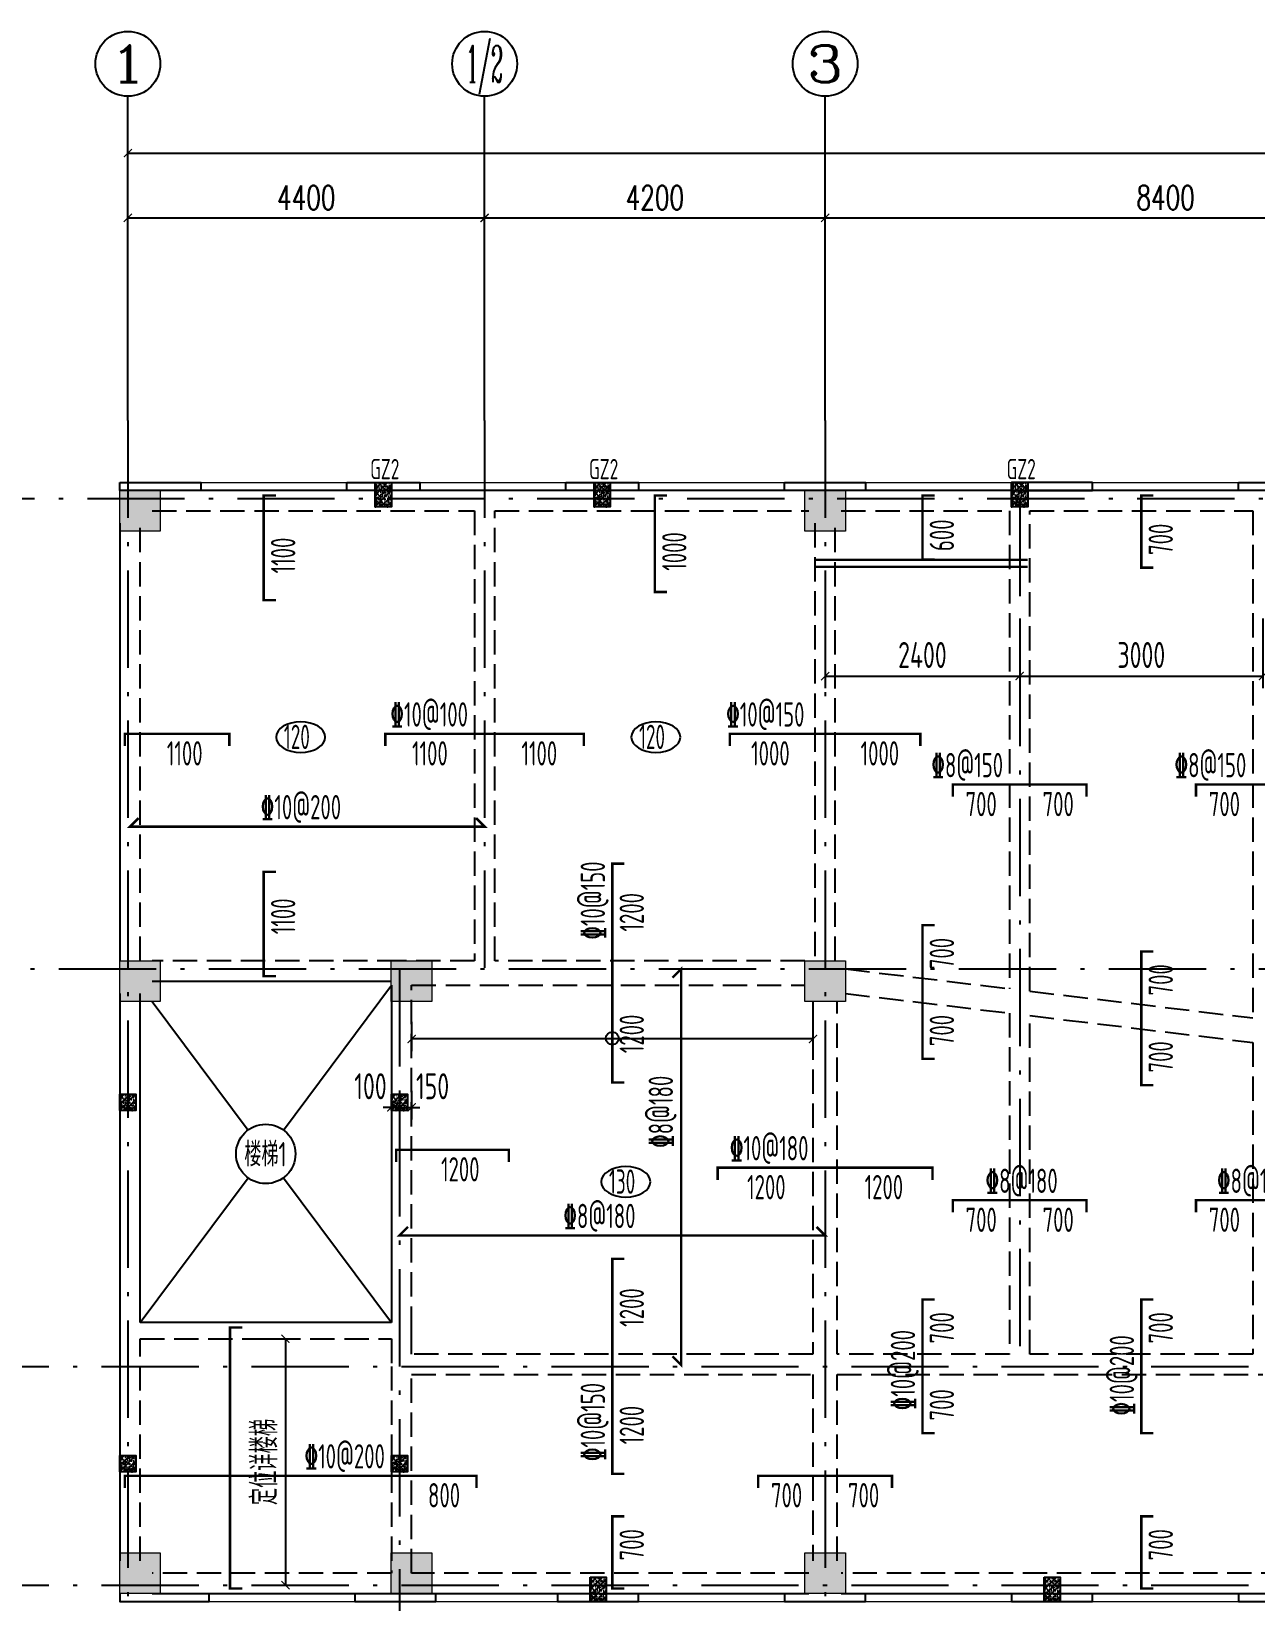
# Model space of a CAD drawing. Extents: x 169490 to 7584583, y -2399407 to 1374371.
# Drawn here: x 606806 to 621906, y 660840 to 680206 of the extents above; entities that cross this region are included whole.
import ezdxf
from ezdxf.enums import TextEntityAlignment as Align

# ---------------------------------------------------------------- set-up
doc = ezdxf.new("R2010")
doc.units = 0
doc.header["$LTSCALE"] = 100
for name, pattern in [('CENTER', [8, 5, -1, 1, -1]), ('D3轴线点划线', [18.5, 12, -3, 0.5, -3]), ('H3普通虚线', [4.2, 3, -1.2])]:
    doc.linetypes.add(name, pattern=pattern)
doc.layers.get('0').update_dxf_attribs({"linetype": 'CONTINUOUS'})
doc.layers.get('DEFPOINTS').update_dxf_attribs({"linetype": 'CONTINUOUS'})
for name, color, linetype in [('AXIS', 3, 'CONTINUOUS'), ('AXIS_TEXT', 4, 'CONTINUOUS'), ('C-AXIS(轴号)', 3, 'CONTINUOUS'), ('C-AXIS-T(字)', 7, 'CONTINUOUS'), ('C-DOTE', 8, 'D3轴线点划线'), ('FSK_FREIN', 2, 'CONTINUOUS'), ('FSK_FTEXT', 4, 'CONTINUOUS'), ('FSK_ZREIN', 1, 'CONTINUOUS'), ('FSK_ZTEXT', 3, 'CONTINUOUS'), ('GJ', 6, 'CONTINUOUS'), ('GZ', 220, 'CENTER'), ('S-BEAM-LINE1', 4, 'CONTINUOUS'), ('S-BEAM-LINE2', 4, 'H3普通虚线'), ('S-COLU-HATCH', 251, 'CONTINUOUS'), ('S-SLAB-DIM', 92, 'CONTINUOUS'), ('S-SLAB-HOLE', 155, 'CONTINUOUS'), ('S-SLAB-RBAR', 1, 'CONTINUOUS'), ('板厚度', 2, 'CONTINUOUS'), ('线脚', 30, 'CONTINUOUS')]:
    doc.layers.add(name, color=color, linetype=linetype)
doc.layers.add('S-COLU-LINE1', color=6, linetype='CONTINUOUS', lineweight=18)
doc.layers.add('平面-看线', color=45, linetype='CONTINUOUS', lineweight=15)
doc.styles.add('_TCH_AXIS', font='COMPLEX', dxfattribs={"bigfont": 'GBCBIG'})
doc.styles.add('_TCH_DIM_T3', font='SIMPLEX.shx', dxfattribs={"width": 0.705882, "bigfont": 'GBCBIG.shx'})
doc.styles.add('BW_Rein', font='Tssdeng.shx', dxfattribs={"width": 0.7, "bigfont": 'hztxt.shx'})
doc.styles.add('COMPLEX', font='COMPLEX')
doc.styles.add('TSSD_Bold', font='tssdeng2.shx', dxfattribs={"width": 0.7, "bigfont": 'china.shx'})
doc.styles.add('TSSD_Dimension', font='Tssdeng.shx', dxfattribs={"width": 0.7, "bigfont": 'tssdchn.shx'})
doc.styles.add('TSSD_REIN', font='tssdeng.shx', dxfattribs={"width": 0.7, "bigfont": 'hztxt.shx'})
doc.dimstyles.new('_TCH_ARCH&&100', dxfattribs={"dimtxt": 297.5, "dimasz": 100, "dimexe": 250, "dimexo": 300, "dimgap": 100, "dimtad": 1, "dimdec": 0, "dimzin": 0, "dimdsep": 46, "dimtxsty": '_TCH_DIM_T3', "dimblk": 'ARCHTICK', "dimcen": 0.09, "dimclrt": 7, "dimazin": 2, "dimtfac": 1, "dimtdec": 0, "dimtix": 1, "dimtmove": 2, "dimatfit": 3, "dimfxl": 1, "dimtolj": 1, "dimtzin": 0, "dimarcsym": 0})
doc.dimstyles.new('TSSD_100_100$0', dxfattribs={"dimtxt": 320, "dimasz": 100, "dimexe": 150, "dimexo": 150, "dimgap": 100, "dimtad": 1, "dimdec": 0, "dimzin": 0, "dimdsep": 46, "dimtxsty": 'TSSD_Dimension', "dimblk": 'ARCHTICK', "dimcen": 0, "dimclrt": 7, "dimadec": 1, "dimazin": 0, "dimtfac": 1, "dimtdec": 0, "dimtix": 1, "dimtmove": 2, "dimatfit": 3, "dimldrblk": '_TSDBK', "dimfxl": 1, "dimtolj": 1, "dimtzin": 0, "dimarcsym": 0})

# ---------------------------------------------------------------- blocks, each defined once
blk = doc.blocks.new('_ARCHTICK')
at = {"const_width": 0.15}
blk.add_lwpolyline([(-0.5, -0.5), (0.5, 0.5)], dxfattribs=at)
blk = doc.blocks.new('*D1370')
at = {"layer": 'AXIS', "color": 0, "lineweight": -2, "transparency": 16777216}
for p, q in [((607996, 675706), (607996, 678956)), ((679896, 675706), (679896, 678956)), ((607996, 678706), (679896, 678706))]:
    blk.add_line(p, q, dxfattribs=at)
at = {"layer": 'DEFPOINTS', "color": 0, "transparency": 16777216}
for p in [(679896, 678706), (607996, 675406), (679896, 675406)]:
    blk.add_point(p, dxfattribs=at)
at = {"layer": 'AXIS', "color": 0, "lineweight": -2, "transparency": 16777216, "xscale": 100, "yscale": 100, "zscale": 100, "rotation": 180}
blk.add_blockref('_ARCHTICK', (607996, 678706), dxfattribs=at)
at = {"layer": 'AXIS', "color": 0, "lineweight": -2, "transparency": 16777216, "xscale": 100, "yscale": 100, "zscale": 100}
blk.add_blockref('_ARCHTICK', (679896, 678706), dxfattribs=at)
at = {"layer": 'AXIS', "color": 7, "transparency": 16777216, "insert": (643946, 678955), "char_height": 297.5, "attachment_point": 5, "style": '_TCH_DIM_T3'}
blk.add_mtext('\\A1;71900', dxfattribs=at)
blk = doc.blocks.new('*D1371')
at = {"layer": 'AXIS', "color": 0, "lineweight": -2, "transparency": 16777216}
for p, q in [((607996, 675706), (607996, 678156)), ((612396, 675706), (612396, 678156)), ((607996, 677906), (612396, 677906))]:
    blk.add_line(p, q, dxfattribs=at)
at = {"layer": 'DEFPOINTS', "color": 0, "transparency": 16777216}
for p in [(612396, 677906), (607996, 675406), (612396, 675406)]:
    blk.add_point(p, dxfattribs=at)
at = {"layer": 'AXIS', "color": 0, "lineweight": -2, "transparency": 16777216, "xscale": 100, "yscale": 100, "zscale": 100, "rotation": 180}
blk.add_blockref('_ARCHTICK', (607996, 677906), dxfattribs=at)
at = {"layer": 'AXIS', "color": 0, "lineweight": -2, "transparency": 16777216, "xscale": 100, "yscale": 100, "zscale": 100}
blk.add_blockref('_ARCHTICK', (612396, 677906), dxfattribs=at)
at = {"layer": 'AXIS', "color": 7, "transparency": 16777216, "insert": (610196, 678155), "char_height": 297.5, "attachment_point": 5, "style": '_TCH_DIM_T3'}
blk.add_mtext('\\A1;4400', dxfattribs=at)
blk = doc.blocks.new('*D1372')
at = {"layer": 'AXIS', "color": 0, "lineweight": -2, "transparency": 16777216}
for p, q in [((612396, 675706), (612396, 678156)), ((616596, 675706), (616596, 678156)), ((612396, 677906), (616596, 677906))]:
    blk.add_line(p, q, dxfattribs=at)
at = {"layer": 'DEFPOINTS', "color": 0, "transparency": 16777216}
for p in [(616596, 677906), (612396, 675406), (616596, 675406)]:
    blk.add_point(p, dxfattribs=at)
at = {"layer": 'AXIS', "color": 0, "lineweight": -2, "transparency": 16777216, "xscale": 100, "yscale": 100, "zscale": 100, "rotation": 180}
blk.add_blockref('_ARCHTICK', (612396, 677906), dxfattribs=at)
at = {"layer": 'AXIS', "color": 0, "lineweight": -2, "transparency": 16777216, "xscale": 100, "yscale": 100, "zscale": 100}
blk.add_blockref('_ARCHTICK', (616596, 677906), dxfattribs=at)
at = {"layer": 'AXIS', "color": 7, "transparency": 16777216, "insert": (614496, 678155), "char_height": 297.5, "attachment_point": 5, "style": '_TCH_DIM_T3'}
blk.add_mtext('\\A1;4200', dxfattribs=at)
blk = doc.blocks.new('*D1373')
at = {"layer": 'AXIS', "color": 0, "lineweight": -2, "transparency": 16777216}
for p, q in [((616596, 675706), (616596, 678156)), ((624996, 675706), (624996, 678156)), ((616596, 677906), (624996, 677906))]:
    blk.add_line(p, q, dxfattribs=at)
at = {"layer": 'DEFPOINTS', "color": 0, "transparency": 16777216}
for p in [(624996, 677906), (616596, 675406), (624996, 675406)]:
    blk.add_point(p, dxfattribs=at)
at = {"layer": 'AXIS', "color": 0, "lineweight": -2, "transparency": 16777216, "xscale": 100, "yscale": 100, "zscale": 100, "rotation": 180}
blk.add_blockref('_ARCHTICK', (616596, 677906), dxfattribs=at)
at = {"layer": 'AXIS', "color": 0, "lineweight": -2, "transparency": 16777216, "xscale": 100, "yscale": 100, "zscale": 100}
blk.add_blockref('_ARCHTICK', (624996, 677906), dxfattribs=at)
at = {"layer": 'AXIS', "color": 7, "transparency": 16777216, "insert": (620796, 678155), "char_height": 297.5, "attachment_point": 5, "style": '_TCH_DIM_T3'}
blk.add_mtext('\\A1;8400', dxfattribs=at)
blk = doc.blocks.new('_AXISO')
blk.add_circle((0, 0), 0.5)
at = {"layer": 'AXIS_TEXT', "style": 'COMPLEX', "width": 1.041667}
blk.add_attdef('A', text='', height=0.56, dxfattribs=at).set_placement((-0.25, -0.28), (0.25, -0.28), align=Align.FIT)
blk = doc.blocks.new('*D1397')
at = {"layer": 'DEFPOINTS', "color": 0, "ltscale": 10, "transparency": 16777216}
for p in [(609429, 664082), (609429, 661042), (609939, 661042)]:
    blk.add_point(p, dxfattribs=at)
at = {"layer": 'S-SLAB-DIM', "color": 0, "lineweight": -2, "ltscale": 10, "transparency": 16777216}
for p, q in [((609579, 664082), (610089, 664082)), ((609939, 664082), (609939, 661042)), ((609579, 661042), (610089, 661042))]:
    blk.add_line(p, q, dxfattribs=at)
at = {"layer": 'S-SLAB-DIM', "color": 0, "lineweight": -2, "ltscale": 10, "transparency": 16777216, "xscale": 100, "yscale": 100, "zscale": 100}
for p, rotation in [((609939, 664082), 90), ((609939, 661042), 270)]:
    blk.add_blockref('_ARCHTICK', p, dxfattribs=dict(at, rotation=rotation))
at = {"layer": 'S-SLAB-DIM', "color": 7, "ltscale": 10, "transparency": 16777216, "insert": (609679, 662562), "char_height": 320, "attachment_point": 5, "rotation": 90, "style": 'TSSD_Dimension'}
blk.add_mtext('\\A1;定位详楼梯', dxfattribs=at)
blk = doc.blocks.new('_TSDBK')
blk.add_line((-1, 0), (0, 0))
at = {"const_width": 0.5}
blk.add_lwpolyline([(-0.7, -0.7), (0.7, 0.7)], dxfattribs=at)
blk = doc.blocks.new('*D1398')
at = {"layer": 'DEFPOINTS', "color": 0, "transparency": 16777216}
for p in [(611496, 668142), (616446, 668142), (611496, 667779)]:
    blk.add_point(p, dxfattribs=at)
at = {"layer": 'FSK_FREIN', "color": 0, "lineweight": -2, "transparency": 16777216}
for p, q in [((611496, 667992), (611496, 667629)), ((616446, 667992), (616446, 667629)), ((616446, 667779), (611496, 667779))]:
    blk.add_line(p, q, dxfattribs=at)
at = {"layer": 'FSK_FREIN', "color": 0, "lineweight": -2, "transparency": 16777216, "xscale": 100, "yscale": 100, "zscale": 100, "rotation": 180}
blk.add_blockref('_ARCHTICK', (611496, 667779), dxfattribs=at)
at = {"layer": 'FSK_FREIN', "color": 0, "lineweight": -2, "transparency": 16777216, "xscale": 100, "yscale": 100, "zscale": 100}
blk.add_blockref('_ARCHTICK', (616446, 667779), dxfattribs=at)
blk = doc.blocks.new('*D1399')
at = {"layer": 'DEFPOINTS', "color": 0, "ltscale": 10, "transparency": 16777216}
for p in [(611346, 667290), (611496, 667290), (611496, 666936)]:
    blk.add_point(p, dxfattribs=at)
at = {"layer": 'S-SLAB-DIM', "color": 0, "lineweight": -2, "ltscale": 10, "transparency": 16777216}
for p, q in [((611346, 667140), (611346, 666786)), ((611496, 667140), (611496, 666786)), ((611346, 666936), (611246, 666936)), ((611346, 666936), (611496, 666936)), ((611496, 666936), (611596, 666936))]:
    blk.add_line(p, q, dxfattribs=at)
at = {"layer": 'S-SLAB-DIM', "color": 0, "lineweight": -2, "ltscale": 10, "transparency": 16777216, "xscale": 100, "yscale": 100, "zscale": 100}
blk.add_blockref('_ARCHTICK', (611346, 666936), dxfattribs=at)
at = {"layer": 'S-SLAB-DIM', "color": 0, "lineweight": -2, "ltscale": 10, "transparency": 16777216, "xscale": 100, "yscale": 100, "zscale": 100, "rotation": 180}
blk.add_blockref('_ARCHTICK', (611496, 666936), dxfattribs=at)
at = {"layer": 'S-SLAB-DIM', "color": 7, "ltscale": 10, "transparency": 16777216, "insert": (611754, 667196), "char_height": 320, "attachment_point": 5, "style": 'TSSD_Dimension'}
blk.add_mtext('\\A1;150', dxfattribs=at)
blk = doc.blocks.new('*D1400')
at = {"layer": 'DEFPOINTS', "color": 0, "ltscale": 10, "transparency": 16777216}
for p in [(611246, 667290), (611346, 667290), (611346, 666936)]:
    blk.add_point(p, dxfattribs=at)
at = {"layer": 'S-SLAB-DIM', "color": 0, "lineweight": -2, "ltscale": 10, "transparency": 16777216}
for p, q in [((611246, 667140), (611246, 666786)), ((611346, 667140), (611346, 666786)), ((611246, 666936), (611146, 666936)), ((611246, 666936), (611346, 666936)), ((611346, 666936), (611446, 666936))]:
    blk.add_line(p, q, dxfattribs=at)
at = {"layer": 'S-SLAB-DIM', "color": 0, "lineweight": -2, "ltscale": 10, "transparency": 16777216, "xscale": 100, "yscale": 100, "zscale": 100}
blk.add_blockref('_ARCHTICK', (611246, 666936), dxfattribs=at)
at = {"layer": 'S-SLAB-DIM', "color": 0, "lineweight": -2, "ltscale": 10, "transparency": 16777216, "xscale": 100, "yscale": 100, "zscale": 100, "rotation": 180}
blk.add_blockref('_ARCHTICK', (611346, 666936), dxfattribs=at)
at = {"layer": 'S-SLAB-DIM', "color": 7, "ltscale": 10, "transparency": 16777216, "insert": (610988, 667196), "char_height": 320, "attachment_point": 5, "style": 'TSSD_Dimension'}
blk.add_mtext('\\A1;100', dxfattribs=at)
blk = doc.blocks.new('*D1424')
at = {"layer": 'DEFPOINTS', "color": 0, "ltscale": 10, "transparency": 16777216}
for p in [(618996, 673113), (621996, 673113), (621996, 672255)]:
    blk.add_point(p, dxfattribs=at)
at = {"layer": 'S-SLAB-DIM', "color": 0, "lineweight": -2, "ltscale": 10, "transparency": 16777216}
for p, q in [((618996, 672963), (618996, 672105)), ((621996, 672963), (621996, 672105)), ((618996, 672255), (621996, 672255))]:
    blk.add_line(p, q, dxfattribs=at)
at = {"layer": 'S-SLAB-DIM', "color": 0, "lineweight": -2, "ltscale": 10, "transparency": 16777216, "xscale": 100, "yscale": 100, "zscale": 100, "rotation": 180}
blk.add_blockref('_ARCHTICK', (618996, 672255), dxfattribs=at)
at = {"layer": 'S-SLAB-DIM', "color": 0, "lineweight": -2, "ltscale": 10, "transparency": 16777216, "xscale": 100, "yscale": 100, "zscale": 100}
blk.add_blockref('_ARCHTICK', (621996, 672255), dxfattribs=at)
at = {"layer": 'S-SLAB-DIM', "color": 7, "ltscale": 10, "transparency": 16777216, "insert": (620496, 672515), "char_height": 320, "attachment_point": 5, "style": 'TSSD_Dimension'}
blk.add_mtext('\\A1;3000', dxfattribs=at)
blk = doc.blocks.new('*D1425')
at = {"layer": 'DEFPOINTS', "color": 0, "ltscale": 10, "transparency": 16777216}
for p in [(616596, 673113), (618996, 673113), (618996, 672255)]:
    blk.add_point(p, dxfattribs=at)
at = {"layer": 'S-SLAB-DIM', "color": 0, "lineweight": -2, "ltscale": 10, "transparency": 16777216}
for p, q in [((616596, 672963), (616596, 672105)), ((618996, 672963), (618996, 672105)), ((616596, 672255), (618996, 672255))]:
    blk.add_line(p, q, dxfattribs=at)
at = {"layer": 'S-SLAB-DIM', "color": 0, "lineweight": -2, "ltscale": 10, "transparency": 16777216, "xscale": 100, "yscale": 100, "zscale": 100, "rotation": 180}
blk.add_blockref('_ARCHTICK', (616596, 672255), dxfattribs=at)
at = {"layer": 'S-SLAB-DIM', "color": 0, "lineweight": -2, "ltscale": 10, "transparency": 16777216, "xscale": 100, "yscale": 100, "zscale": 100}
blk.add_blockref('_ARCHTICK', (618996, 672255), dxfattribs=at)
at = {"layer": 'S-SLAB-DIM', "color": 7, "ltscale": 10, "transparency": 16777216, "insert": (617796, 672515), "char_height": 320, "attachment_point": 5, "style": 'TSSD_Dimension'}
blk.add_mtext('\\A1;2400', dxfattribs=at)

msp = doc.modelspace()

# ---------------------------------------------------------------- hatches: boundary and pattern name
at = {"layer": 'GZ', "linetype": 'ByBlock'}
h = msp.add_hatch(dxfattribs=at)
h.set_pattern_fill('ARMORED', color=2, scale=10, style=0)
h.set_pattern_definition([(50, (-1033575.9, 1152247.05), (71.7260183, -6.2752135), [7.5, -82.5]), (355, (-1033575.9, 1152247.05), (-13.8751334, 75.2192134), [6, -66]), (100.4514, (-1033569.92, 1152246.53), (57.8509382, 68.9439542), [6.374019, -70.1142112]), (46.1842, (-1033575.9, 1152267.05), (106.724105, -16.5519014), [11.25, -123.75]), (96.6356, (-1033567, 1152265.67), (93.4662706, 97.411787), [9.561029, -105.1713]), (351.1842, (-1033575.9, 1152267.05), (93.4661945, 97.41186), [9, -99]), (21, (-1033565.9, 1152262.05), (59.6907052, -40.261889), [7.5, -82.5]), (326, (-1033565.9, 1152262.05), (24.3315332, 72.5150045), [6, -66]), (71.4514, (-1033560.924, 1152258.696), (84.0222629, 32.2530497), [6.374019, -70.1142112]), (37.5, (-1033575.898, 1152247.052), (1.21598553, 33.2893854), [0, -65.2, 0, -67, 0, -66.25]), (7.5, (-1033575.898, 1152247.05), (26.30695374, 39.4411712), [0, -38.2, 0, -63.7, 0, -25.25]), (327.5, (-1033598.198, 1152247.052), (53.3822436, -2.25548717), [0, -25, 0, -78, 0, -103.5]), (317.5, (-1033608.2, 1152247.05), (58.3186169, 10.0104982), [0, -32.5, 0, -51.8, 0, -73.5]), (45, (-1033575.9, 1152247.05), (-35.355339, 35.355339), [])])
h.paths.add_polyline_path([(611045.7, 674641.7), (611045.7, 674341.7), (611245.7, 674341.7), (611245.7, 674641.7)])
h = msp.add_hatch(dxfattribs=at)
h.set_pattern_fill('ARMORED', color=2, scale=10, style=0)
h.set_pattern_definition([(50, (-1030875.9, 1152247.05), (71.7260183, -6.2752135), [7.5, -82.5]), (355, (-1030875.9, 1152247.05), (-13.8751334, 75.2192134), [6, -66]), (100.4514, (-1030869.92, 1152246.53), (57.8509382, 68.9439542), [6.374019, -70.1142112]), (46.1842, (-1030875.9, 1152267.05), (106.724105, -16.5519014), [11.25, -123.75]), (96.6356, (-1030867, 1152265.67), (93.4662706, 97.411787), [9.561029, -105.1713]), (351.1842, (-1030875.9, 1152267.05), (93.4661945, 97.41186), [9, -99]), (21, (-1030865.9, 1152262.05), (59.6907052, -40.261889), [7.5, -82.5]), (326, (-1030865.9, 1152262.05), (24.3315332, 72.5150045), [6, -66]), (71.4514, (-1030860.924, 1152258.696), (84.0222629, 32.2530497), [6.374019, -70.1142112]), (37.5, (-1030875.898, 1152247.052), (1.21598553, 33.2893854), [0, -65.2, 0, -67, 0, -66.25]), (7.5, (-1030875.898, 1152247.05), (26.30695374, 39.4411712), [0, -38.2, 0, -63.7, 0, -25.25]), (327.5, (-1030898.198, 1152247.052), (53.3822436, -2.25548717), [0, -25, 0, -78, 0, -103.5]), (317.5, (-1030908.2, 1152247.05), (58.3186169, 10.0104982), [0, -32.5, 0, -51.8, 0, -73.5]), (45, (-1030875.9, 1152247.05), (-35.355339, 35.355339), [])])
h.paths.add_polyline_path([(613745.7, 674641.7), (613745.7, 674341.7), (613945.7, 674341.7), (613945.7, 674641.7)])
h = msp.add_hatch(dxfattribs=at)
h.set_pattern_fill('ARMORED', color=2, scale=10, style=0)
h.set_pattern_definition([(50, (-1025725.9, 1152247.05), (71.7260183, -6.2752135), [7.5, -82.5]), (355, (-1025725.9, 1152247.05), (-13.8751334, 75.2192134), [6, -66]), (100.4514, (-1025719.92, 1152246.53), (57.8509382, 68.9439542), [6.374019, -70.1142112]), (46.1842, (-1025725.9, 1152267.05), (106.724105, -16.5519014), [11.25, -123.75]), (96.6356, (-1025717, 1152265.67), (93.4662706, 97.411787), [9.561029, -105.1713]), (351.1842, (-1025725.9, 1152267.05), (93.4661945, 97.41186), [9, -99]), (21, (-1025715.9, 1152262.05), (59.6907052, -40.261889), [7.5, -82.5]), (326, (-1025715.9, 1152262.05), (24.3315332, 72.5150045), [6, -66]), (71.4514, (-1025710.924, 1152258.696), (84.0222629, 32.2530497), [6.374019, -70.1142112]), (37.5, (-1025725.898, 1152247.052), (1.21598553, 33.2893854), [0, -65.2, 0, -67, 0, -66.25]), (7.5, (-1025725.898, 1152247.05), (26.30695374, 39.4411712), [0, -38.2, 0, -63.7, 0, -25.25]), (327.5, (-1025748.198, 1152247.052), (53.3822436, -2.25548717), [0, -25, 0, -78, 0, -103.5]), (317.5, (-1025758.2, 1152247.05), (58.3186169, 10.0104982), [0, -32.5, 0, -51.8, 0, -73.5]), (45, (-1025725.9, 1152247.05), (-35.355339, 35.355339), [])])
h.paths.add_polyline_path([(618895.7, 674641.7), (618895.7, 674341.7), (619095.7, 674341.7), (619095.7, 674641.7)])
h = msp.add_hatch(dxfattribs=at)
h.set_pattern_fill('ARMORED', color=2, scale=10, style=0)
h.set_pattern_definition([(50, (-1036725.9, 1144802.78), (71.7260183, -6.2752135), [7.5, -82.5]), (355, (-1036725.9, 1144802.78), (-13.8751334, 75.2192134), [6, -66]), (100.4514, (-1036719.92, 1144802.256), (57.8509382, 68.9439542), [6.374019, -70.1142112]), (46.1842, (-1036725.9, 1144822.78), (106.724105, -16.5519014), [11.25, -123.75]), (96.6356, (-1036717, 1144821.4), (93.4662706, 97.411787), [9.561029, -105.1713]), (351.1842, (-1036725.9, 1144822.78), (93.4661945, 97.41186), [9, -99]), (21, (-1036715.9, 1144817.78), (59.6907052, -40.261889), [7.5, -82.5]), (326, (-1036715.9, 1144817.78), (24.3315332, 72.5150045), [6, -66]), (71.4514, (-1036710.924, 1144814.42), (84.0222629, 32.2530497), [6.374019, -70.1142112]), (37.5, (-1036725.898, 1144802.778), (1.21598553, 33.2893854), [0, -65.2, 0, -67, 0, -66.25]), (7.5, (-1036725.898, 1144802.78), (26.30695374, 39.4411712), [0, -38.2, 0, -63.7, 0, -25.25]), (327.5, (-1036748.198, 1144802.778), (53.3822436, -2.25548717), [0, -25, 0, -78, 0, -103.5]), (317.5, (-1036758.2, 1144802.78), (58.3186169, 10.0104982), [0, -32.5, 0, -51.8, 0, -73.5]), (45, (-1036725.9, 1144802.78), (-35.355339, 35.355339), [])])
h.paths.add_polyline_path([(607895.7, 667097.5), (607895.7, 666897.5), (608095.7, 666897.5), (608095.7, 667097.5)])
h = msp.add_hatch(dxfattribs=at)
h.set_pattern_fill('ARMORED', color=2, scale=10, style=0)
h.set_pattern_definition([(50, (-1033375.9, 1144802.78), (71.7260183, -6.2752135), [7.5, -82.5]), (355, (-1033375.9, 1144802.78), (-13.8751334, 75.2192134), [6, -66]), (100.4514, (-1033369.92, 1144802.256), (57.8509382, 68.9439542), [6.374019, -70.1142112]), (46.1842, (-1033375.9, 1144822.78), (106.724105, -16.5519014), [11.25, -123.75]), (96.6356, (-1033367, 1144821.4), (93.4662706, 97.411787), [9.561029, -105.1713]), (351.1842, (-1033375.9, 1144822.78), (93.4661945, 97.41186), [9, -99]), (21, (-1033365.9, 1144817.78), (59.6907052, -40.261889), [7.5, -82.5]), (326, (-1033365.9, 1144817.78), (24.3315332, 72.5150045), [6, -66]), (71.4514, (-1033360.924, 1144814.42), (84.0222629, 32.2530497), [6.374019, -70.1142112]), (37.5, (-1033375.898, 1144802.778), (1.21598553, 33.2893854), [0, -65.2, 0, -67, 0, -66.25]), (7.5, (-1033375.898, 1144802.78), (26.30695374, 39.4411712), [0, -38.2, 0, -63.7, 0, -25.25]), (327.5, (-1033398.198, 1144802.778), (53.3822436, -2.25548717), [0, -25, 0, -78, 0, -103.5]), (317.5, (-1033408.2, 1144802.78), (58.3186169, 10.0104982), [0, -32.5, 0, -51.8, 0, -73.5]), (45, (-1033375.9, 1144802.78), (-35.355339, 35.355339), [])])
h.paths.add_polyline_path([(611245.7, 667097.5), (611245.7, 666897.5), (611445.7, 666897.5), (611445.7, 667097.5)])
h = msp.add_hatch(dxfattribs=at)
h.set_pattern_fill('ARMORED', color=2, scale=10, style=0)
h.set_pattern_definition([(50, (-1036725.9, 1140347.05), (71.7260183, -6.2752135), [7.5, -82.5]), (355, (-1036725.9, 1140347.05), (-13.8751334, 75.2192134), [6, -66]), (100.4514, (-1036719.92, 1140346.53), (57.8509382, 68.9439542), [6.374019, -70.1142112]), (46.1842, (-1036725.9, 1140367.05), (106.724105, -16.5519014), [11.25, -123.75]), (96.6356, (-1036717, 1140365.67), (93.4662706, 97.411787), [9.561029, -105.1713]), (351.1842, (-1036725.9, 1140367.05), (93.4661945, 97.41186), [9, -99]), (21, (-1036715.9, 1140362.05), (59.6907052, -40.261889), [7.5, -82.5]), (326, (-1036715.9, 1140362.05), (24.3315332, 72.5150045), [6, -66]), (71.4514, (-1036710.924, 1140358.696), (84.0222629, 32.2530497), [6.374019, -70.1142112]), (37.5, (-1036725.898, 1140347.052), (1.21598553, 33.2893854), [0, -65.2, 0, -67, 0, -66.25]), (7.5, (-1036725.898, 1140347.05), (26.30695374, 39.4411712), [0, -38.2, 0, -63.7, 0, -25.25]), (327.5, (-1036748.198, 1140347.052), (53.3822436, -2.25548717), [0, -25, 0, -78, 0, -103.5]), (317.5, (-1036758.2, 1140347.05), (58.3186169, 10.0104982), [0, -32.5, 0, -51.8, 0, -73.5]), (45, (-1036725.9, 1140347.05), (-35.355339, 35.355339), [])])
h.paths.add_polyline_path([(607895.7, 662641.7), (607895.7, 662441.7), (608095.7, 662441.7), (608095.7, 662641.7)])
h = msp.add_hatch(dxfattribs=at)
h.set_pattern_fill('ARMORED', color=2, scale=10, style=0)
h.set_pattern_definition([(50, (-1033375.9, 1140347.05), (71.7260183, -6.2752135), [7.5, -82.5]), (355, (-1033375.9, 1140347.05), (-13.8751334, 75.2192134), [6, -66]), (100.4514, (-1033369.92, 1140346.53), (57.8509382, 68.9439542), [6.374019, -70.1142112]), (46.1842, (-1033375.9, 1140367.05), (106.724105, -16.5519014), [11.25, -123.75]), (96.6356, (-1033367, 1140365.67), (93.4662706, 97.411787), [9.561029, -105.1713]), (351.1842, (-1033375.9, 1140367.05), (93.4661945, 97.41186), [9, -99]), (21, (-1033365.9, 1140362.05), (59.6907052, -40.261889), [7.5, -82.5]), (326, (-1033365.9, 1140362.05), (24.3315332, 72.5150045), [6, -66]), (71.4514, (-1033360.924, 1140358.696), (84.0222629, 32.2530497), [6.374019, -70.1142112]), (37.5, (-1033375.898, 1140347.052), (1.21598553, 33.2893854), [0, -65.2, 0, -67, 0, -66.25]), (7.5, (-1033375.898, 1140347.05), (26.30695374, 39.4411712), [0, -38.2, 0, -63.7, 0, -25.25]), (327.5, (-1033398.198, 1140347.052), (53.3822436, -2.25548717), [0, -25, 0, -78, 0, -103.5]), (317.5, (-1033408.2, 1140347.05), (58.3186169, 10.0104982), [0, -32.5, 0, -51.8, 0, -73.5]), (45, (-1033375.9, 1140347.05), (-35.355339, 35.355339), [])])
h.paths.add_polyline_path([(611245.7, 662641.7), (611245.7, 662441.7), (611445.7, 662441.7), (611445.7, 662641.7)])
h = msp.add_hatch(dxfattribs=at)
h.set_pattern_fill('ARMORED', color=2, scale=10, style=0)
h.set_pattern_definition([(50, (-1030925.9, 1138747.05), (71.7260183, -6.2752135), [7.5, -82.5]), (355, (-1030925.9, 1138747.05), (-13.8751334, 75.2192134), [6, -66]), (100.4514, (-1030919.92, 1138746.53), (57.8509382, 68.9439542), [6.374019, -70.1142112]), (46.1842, (-1030925.9, 1138767.05), (106.724105, -16.5519014), [11.25, -123.75]), (96.6356, (-1030917, 1138765.67), (93.4662706, 97.411787), [9.561029, -105.1713]), (351.1842, (-1030925.9, 1138767.05), (93.4661945, 97.41186), [9, -99]), (21, (-1030915.9, 1138762.05), (59.6907052, -40.261889), [7.5, -82.5]), (326, (-1030915.9, 1138762.05), (24.3315332, 72.5150045), [6, -66]), (71.4514, (-1030910.924, 1138758.696), (84.0222629, 32.2530497), [6.374019, -70.1142112]), (37.5, (-1030925.898, 1138747.052), (1.21598553, 33.2893854), [0, -65.2, 0, -67, 0, -66.25]), (7.5, (-1030925.898, 1138747.05), (26.30695374, 39.4411712), [0, -38.2, 0, -63.7, 0, -25.25]), (327.5, (-1030948.198, 1138747.052), (53.3822436, -2.25548717), [0, -25, 0, -78, 0, -103.5]), (317.5, (-1030958.2, 1138747.05), (58.3186169, 10.0104982), [0, -32.5, 0, -51.8, 0, -73.5]), (45, (-1030925.9, 1138747.05), (-35.355339, 35.355339), [])])
h.paths.add_polyline_path([(613695.7, 661141.7), (613695.7, 660841.7), (613895.7, 660841.7), (613895.7, 661141.7)])
h = msp.add_hatch(dxfattribs=at)
h.set_pattern_fill('ARMORED', color=2, scale=10, style=0)
h.set_pattern_definition([(50, (-1025325.9, 1138747.05), (71.7260183, -6.2752135), [7.5, -82.5]), (355, (-1025325.9, 1138747.05), (-13.8751334, 75.2192134), [6, -66]), (100.4514, (-1025319.92, 1138746.53), (57.8509382, 68.9439542), [6.374019, -70.1142112]), (46.1842, (-1025325.9, 1138767.05), (106.724105, -16.5519014), [11.25, -123.75]), (96.6356, (-1025317, 1138765.67), (93.4662706, 97.411787), [9.561029, -105.1713]), (351.1842, (-1025325.9, 1138767.05), (93.4661945, 97.41186), [9, -99]), (21, (-1025315.9, 1138762.05), (59.6907052, -40.261889), [7.5, -82.5]), (326, (-1025315.9, 1138762.05), (24.3315332, 72.5150045), [6, -66]), (71.4514, (-1025310.924, 1138758.696), (84.0222629, 32.2530497), [6.374019, -70.1142112]), (37.5, (-1025325.898, 1138747.052), (1.21598553, 33.2893854), [0, -65.2, 0, -67, 0, -66.25]), (7.5, (-1025325.898, 1138747.05), (26.30695374, 39.4411712), [0, -38.2, 0, -63.7, 0, -25.25]), (327.5, (-1025348.198, 1138747.052), (53.3822436, -2.25548717), [0, -25, 0, -78, 0, -103.5]), (317.5, (-1025358.2, 1138747.05), (58.3186169, 10.0104982), [0, -32.5, 0, -51.8, 0, -73.5]), (45, (-1025325.9, 1138747.05), (-35.355339, 35.355339), [])])
h.paths.add_polyline_path([(619295.7, 661141.7), (619295.7, 660841.7), (619495.7, 660841.7), (619495.7, 661141.7)])
at = {"layer": 'S-COLU-HATCH', "ltscale": 10}
h = msp.add_hatch(color=256, dxfattribs=at)
h.dxf.hatch_style = 1
h.paths.add_polyline_path([(608395.7, 674541.7), (607895.7, 674541.7), (607895.7, 674041.7), (608395.7, 674041.7)])
h = msp.add_hatch(color=256, dxfattribs=at)
h.dxf.hatch_style = 1
h.paths.add_polyline_path([(616345.7, 674541.7), (616845.7, 674541.7), (616845.7, 674041.7), (616345.7, 674041.7)])
h = msp.add_hatch(color=256, dxfattribs=at)
h.dxf.hatch_style = 1
h.paths.add_polyline_path([(607895.7, 668741.7), (608395.7, 668741.7), (608395.7, 668241.7), (607895.7, 668241.7)])
h = msp.add_hatch(color=256, dxfattribs=at)
h.dxf.hatch_style = 1
h.paths.add_polyline_path([(611244.7, 668741.7), (611744.7, 668741.7), (611744.7, 668241.7), (611244.7, 668241.7)])
h = msp.add_hatch(color=256, dxfattribs=at)
h.dxf.hatch_style = 1
h.paths.add_polyline_path([(616345.7, 668741.7), (616845.7, 668741.7), (616845.7, 668241.7), (616345.7, 668241.7)])
h = msp.add_hatch(color=256, dxfattribs=at)
h.dxf.hatch_style = 1
h.paths.add_polyline_path([(607895.7, 661441.7), (608395.7, 661441.7), (608395.7, 660941.7), (607895.7, 660941.7)])
h = msp.add_hatch(color=256, dxfattribs=at)
h.dxf.hatch_style = 1
h.paths.add_polyline_path([(611244.7, 661441.7), (611744.7, 661441.7), (611744.7, 660941.7), (611244.7, 660941.7)])
h = msp.add_hatch(color=256, dxfattribs=at)
h.dxf.hatch_style = 1
h.paths.add_polyline_path([(616345.7, 661441.7), (616845.7, 661441.7), (616845.7, 660941.7), (616345.7, 660941.7)])

# ---------------------------------------------------------------- linework, layer by layer
at = {"layer": 'C-AXIS(轴号)'}
for p, q in [((607995.7, 675405.9), (607995.7, 679405.9)), ((612395.7, 675405.9), (612395.7, 679405.9)), ((616595.7, 675405.9), (616595.7, 679405.9))]:
    msp.add_line(p, q, dxfattribs=at)
at = {"layer": 'C-DOTE'}
for p, q in [((607995.7, 675405.9), (607995.7, 658841.9)), ((612395.7, 675405.9), (612395.7, 668641.7)), ((616595.7, 675405.9), (616595.7, 658841.9)), ((641995.7, 674441.7), (605819.4, 674441.7)), ((618995.7, 674441.7), (618995.7, 663741.7)), ((624995.7, 668641.7), (605819.4, 668641.7)), ((611345.7, 668641.7), (611345.7, 658841.9)), ((605819.4, 663741.7), (641995.7, 663741.7)), ((605819.4, 661041.7), (683595.7, 661041.7))]:
    msp.add_line(p, q, dxfattribs=at)
at = {"layer": 'FSK_FREIN', "color": 1, "const_width": 30}
for points in [[(609820.8, 673191.7), (609670.8, 673191.7), (609670.8, 674481.7), (609820.8, 674481.7)], [(614645.8, 673291.7), (614495.8, 673291.7), (614495.8, 674481.7), (614645.8, 674481.7)], [(617945.8, 673691.7), (617795.8, 673691.7), (617795.8, 674481.7), (617945.8, 674481.7)], [(620645.8, 673591.7), (620495.8, 673591.7), (620495.8, 674481.7), (620645.8, 674481.7)], [(607956.7, 671391.8), (607956.7, 671541.8), (609246.7, 671541.8), (609246.7, 671391.8)], [(611170.7, 671391.8), (611170.7, 671541.8), (613620.7, 671541.8), (613620.7, 671391.8)], [(615420.7, 671391.8), (615420.7, 671541.8), (617770.7, 671541.8), (617770.7, 671391.8)], [(618170.7, 670766.8), (618170.7, 670916.8), (619820.7, 670916.8), (619820.7, 670766.8)], [(621170.7, 670766.8), (621170.7, 670916.8), (622820.7, 670916.8), (622820.7, 670766.8)], [(614120.8, 667241.7), (613970.8, 667241.7), (613970.8, 669941.7), (614120.8, 669941.7)], [(609820.8, 668554.5), (609670.8, 668554.5), (609670.8, 669841.7), (609820.8, 669841.7)], [(617946.2, 667533), (617796.2, 667533), (617796.2, 669183), (617946.2, 669183)], [(620645.7, 667208.4), (620495.7, 667208.4), (620495.7, 668858.4), (620645.7, 668858.4)], [(611305.7, 666261.8), (611305.7, 666411.8), (612695.7, 666411.8), (612695.7, 666261.8)], [(615270.7, 666041.8), (615270.7, 666191.8), (617920.7, 666191.8), (617920.7, 666041.8)], [(614120.8, 662416.7), (613970.8, 662416.7), (613970.8, 665066.7), (614120.8, 665066.7)], [(617945.8, 662916.7), (617795.8, 662916.7), (617795.8, 664566.7), (617945.8, 664566.7)], [(620645.7, 662916.7), (620495.7, 662916.7), (620495.7, 664566.7), (620645.7, 664566.7)], [(609405.8, 661001.7), (609255.8, 661001.7), (609255.8, 664221.7), (609405.8, 664221.7)], [(607956.7, 662241.8), (607956.7, 662391.8), (612295.7, 662391.8), (612295.7, 662241.8)], [(615770.7, 662241.8), (615770.7, 662391.8), (617420.7, 662391.8), (617420.7, 662241.8)], [(614120.8, 661001.7), (613970.8, 661001.7), (613970.8, 661891.7), (614120.8, 661891.7)], [(620645.7, 661001.7), (620495.7, 661001.7), (620495.7, 661891.7), (620645.7, 661891.7)]]:
    msp.add_lwpolyline(points, dxfattribs=at)
at = {"layer": 'FSK_FREIN', "const_width": 30}
for points in [[(618170.7, 665640), (618170.7, 665790), (619820.7, 665790), (619820.7, 665640)], [(621170.7, 665640), (621170.7, 665790), (622820.7, 665790), (622820.7, 665640)]]:
    msp.add_lwpolyline(points, dxfattribs=at)
at = {"layer": 'FSK_FREIN', "color": 1}
msp.add_circle((613970.3, 667786.6), 79.4, dxfattribs=at)
at = {"layer": 'FSK_ZREIN', "const_width": 30}
msp.add_lwpolyline([(608127.8, 670504.2), (608021.7, 670398.1), (612395.7, 670398.1), (612289.7, 670504.2)], dxfattribs=at)
at = {"layer": 'GJ', "color": 6, "const_width": 30}
for points in [[(619095.7, 673689.9), (616470.7, 673689.9)], [(619095.7, 673601.5), (616470.7, 673601.5)]]:
    msp.add_lwpolyline(points, dxfattribs=at)
at = {"layer": 'GZ', "color": 2, "linetype": 'ByBlock'}
for points in [[(611045.7, 674641.7), (611245.7, 674641.7), (611245.7, 674341.7), (611045.7, 674341.7)], [(613745.7, 674641.7), (613945.7, 674641.7), (613945.7, 674341.7), (613745.7, 674341.7)], [(618895.7, 674641.7), (619095.7, 674641.7), (619095.7, 674341.7), (618895.7, 674341.7)], [(607895.7, 667097.5), (608095.7, 667097.5), (608095.7, 666897.5), (607895.7, 666897.5)], [(611245.7, 667097.5), (611445.7, 667097.5), (611445.7, 666897.5), (611245.7, 666897.5)], [(607895.7, 662641.7), (608095.7, 662641.7), (608095.7, 662441.7), (607895.7, 662441.7)], [(611245.7, 662641.7), (611445.7, 662641.7), (611445.7, 662441.7), (611245.7, 662441.7)], [(613695.7, 661141.7), (613895.7, 661141.7), (613895.7, 660841.7), (613695.7, 660841.7)], [(619295.7, 661141.7), (619495.7, 661141.7), (619495.7, 660841.7), (619295.7, 660841.7)]]:
    msp.add_lwpolyline(points, close=True, dxfattribs=at)
at = {"layer": 'S-BEAM-LINE1'}
for p, q in [((612395.7, 674541.7), (608295.7, 674541.7)), ((616395.7, 674541.7), (612395.7, 674541.7)), ((618995.7, 674541.7), (616795.7, 674541.7)), ((621995.7, 674541.7), (618995.7, 674541.7)), ((607895.7, 674141.7), (607895.7, 668741.7)), ((607895.7, 668341.7), (607895.7, 664181.7)), ((608145.7, 664281.7), (608145.7, 668341.7)), ((608295.7, 668491.7), (611245.7, 668491.7)), ((611245.7, 668441.7), (611245.7, 664281.7)), ((611245.7, 664281.7), (608145.7, 664281.7)), ((607895.7, 664181.7), (607895.7, 661341.7)), ((608295.7, 660941.7), (611370.7, 660941.7)), ((611370.7, 660941.7), (616395.7, 660941.7)), ((616795.7, 660941.7), (624795.7, 660941.7))]:
    msp.add_line(p, q, dxfattribs=at)
at = {"layer": 'S-BEAM-LINE2'}
for p, q in [((608145.7, 668741.7), (608145.7, 674141.7)), ((608295.7, 674291.7), (612270.7, 674291.7)), ((612270.7, 674291.7), (612270.7, 668741.7)), ((612520.7, 674291.7), (616395.7, 674291.7)), ((612520.7, 668741.7), (612520.7, 674291.7)), ((616470.7, 674141.7), (616470.7, 668741.7)), ((616720.7, 668741.7), (616720.7, 674141.7)), ((616795.7, 674291.7), (618870.7, 674291.7)), ((618870.7, 674291.7), (618870.7, 668399.3)), ((619120.7, 674291.7), (621870.7, 674291.7)), ((619120.7, 668369.3), (619120.7, 674291.7)), ((621870.7, 674291.7), (621870.7, 668038.6)), ((611370.7, 668741.7), (608295.7, 668741.7)), ((612270.7, 668741.7), (611370.7, 668741.7)), ((616345.7, 668741.7), (612520.7, 668741.7)), ((616845.7, 668642.8), (618870.7, 668399.3)), ((611495.7, 668441.7), (612395.7, 668441.7)), ((611495.7, 664181.7), (611495.7, 668441.7)), ((612395.7, 668441.7), (616345.7, 668441.7)), ((616845.7, 668340.7), (618870.7, 668097.2)), ((619120.7, 668369.3), (621870.7, 668038.6)), ((616445.7, 668241.7), (616445.7, 663891.7)), ((616745.7, 663891.7), (616745.7, 668241.7)), ((618870.7, 668097.2), (618870.7, 663891.7)), ((619120.7, 663891.7), (619120.7, 668067.1)), ((619120.7, 668067.1), (621870.7, 667736.4)), ((621870.7, 667736.4), (621870.7, 663891.7)), ((608145.7, 661341.7), (608145.7, 664081.7)), ((608145.7, 664081.7), (611245.7, 664081.7)), ((611245.7, 664081.7), (611245.7, 663741.7)), ((611495.7, 663891.7), (611495.7, 664181.7)), ((616445.7, 663891.7), (611495.7, 663891.7)), ((618870.7, 663891.7), (616745.7, 663891.7)), ((621870.7, 663891.7), (619120.7, 663891.7)), ((611245.7, 663741.7), (611245.7, 661191.7)), ((611495.7, 661191.7), (611495.7, 663641.7)), ((611495.7, 663641.7), (616445.7, 663641.7)), ((616445.7, 663641.7), (616445.7, 661341.7)), ((616745.7, 663641.7), (618995.7, 663641.7)), ((616745.7, 661341.7), (616745.7, 663641.7)), ((618995.7, 663641.7), (621995.7, 663641.7)), ((611245.7, 661191.7), (608295.7, 661191.7)), ((616395.7, 661191.7), (611495.7, 661191.7)), ((624795.7, 661191.7), (616795.7, 661191.7))]:
    msp.add_line(p, q, dxfattribs=at)
at = {"layer": 'S-COLU-LINE1'}
for points in [[(607895.7, 674541.7), (608395.7, 674541.7), (608395.7, 674041.7), (607895.7, 674041.7)], [(616345.7, 674541.7), (616845.7, 674541.7), (616845.7, 674041.7), (616345.7, 674041.7)], [(607895.7, 668741.7), (608395.7, 668741.7), (608395.7, 668241.7), (607895.7, 668241.7)], [(611244.7, 668741.7), (611744.7, 668741.7), (611744.7, 668241.7), (611244.7, 668241.7)], [(616345.7, 668741.7), (616845.7, 668741.7), (616845.7, 668241.7), (616345.7, 668241.7)], [(607895.7, 661441.7), (608395.7, 661441.7), (608395.7, 660941.7), (607895.7, 660941.7)], [(611244.7, 661441.7), (611744.7, 661441.7), (611744.7, 660941.7), (611244.7, 660941.7)], [(616345.7, 661441.7), (616845.7, 661441.7), (616845.7, 660941.7), (616345.7, 660941.7)]]:
    msp.add_lwpolyline(points, close=True, dxfattribs=at)
at = {"layer": 'S-SLAB-HOLE'}
for p, q in [((609915.2, 666655.7), (611245.7, 668441.7)), ((608295.7, 668241.7), (609477.3, 666655.7)), ((608146.7, 664281.7), (609477.3, 666067.8)), ((609915.2, 666067.8), (611245.7, 664281.7))]:
    msp.add_line(p, q, dxfattribs=at)
msp.add_circle((609696.2, 666361.7), 366.5, dxfattribs=at)
at = {"layer": 'S-SLAB-RBAR', "const_width": 30}
for points in [[(614713.4, 663866.2), (614819.4, 663760.1), (614819.4, 668641.7), (614713.4, 668535.7)], [(611451.8, 665462.2), (611345.7, 665356.2), (616595.7, 665356.2), (616489.7, 665462.2)]]:
    msp.add_lwpolyline(points, dxfattribs=at)
at = {"layer": '平面-看线'}
for points in [[(608895.7, 674641.7), (610695.7, 674641.7)], [(611595.7, 674641.7), (613395.7, 674641.7)], [(614295.7, 674641.7), (616095.7, 674641.7)], [(617095.7, 674641.7), (618895.7, 674641.7)], [(619895.7, 674641.7), (621695.7, 674641.7)], [(608995.7, 660841.7), (610795.7, 660841.7)], [(611795.7, 660841.7), (613295.7, 660841.7)], [(614295.7, 660841.7), (616095.7, 660841.7)], [(617095.7, 660841.7), (618895.7, 660841.7)], [(619895.7, 660841.7), (621695.7, 660841.7)]]:
    msp.add_lwpolyline(points, dxfattribs=at)
at = {"layer": '板厚度', "extrusion": (0, 0, -1)}
for centre in [(610127, 671502.2), (614507.5, 671502.2), (614136.7, 666017)]:
    msp.add_ellipse(centre, major_axis=(303.3, 0), ratio=0.6210538, dxfattribs=at)
at = {"layer": '线脚', "color": 10}
for points in [[(607895.7, 674641.7), (608895.7, 674641.7), (608895.7, 674541.7), (607895.7, 674541.7)], [(610695.7, 674641.7), (611595.7, 674641.7), (611595.7, 674541.7), (610695.7, 674541.7)], [(613395.7, 674641.7), (614295.7, 674641.7), (614295.7, 674541.7), (613395.7, 674541.7)], [(616095.7, 674641.7), (617095.7, 674641.7), (617095.7, 674541.7), (616095.7, 674541.7)], [(619895.7, 674641.7), (618895.7, 674641.7), (618895.7, 674541.7), (619895.7, 674541.7)], [(621695.7, 674641.7), (622695.7, 674641.7), (622695.7, 674541.7), (621695.7, 674541.7)]]:
    msp.add_lwpolyline(points, close=True, dxfattribs=at)
for points in [[(607895.7, 660941.7), (607895.7, 660841.7), (608996.7, 660841.7), (608996.7, 660941.7)], [(610795.7, 660941.7), (610795.7, 660841.7), (611795.7, 660841.7), (611795.7, 660941.7)], [(613295.7, 660941.7), (613295.7, 660841.7), (614295.7, 660841.7), (614295.7, 660941.7)], [(616095.7, 660941.7), (616095.7, 660841.7), (617095.7, 660841.7), (617095.7, 660941.7)], [(618895.7, 660941.7), (618895.7, 660841.7), (619895.7, 660841.7), (619895.7, 660941.7)], [(621695.7, 660941.7), (621695.7, 660841.7), (622695.7, 660841.7), (622695.7, 660941.7)]]:
    msp.add_lwpolyline(points, dxfattribs=at)

# ---------------------------------------------------------------- block references
at = {"layer": 'C-AXIS(轴号)'}
ref = msp.add_blockref('_AXISO', (607995.7, 679805.9), dxfattribs=dict(at, xscale=800, yscale=800, zscale=800))
ref.add_attrib('A', '1', dxfattribs={"layer": 'C-AXIS-T(字)', "height": 452.5, "style": '_TCH_AXIS', "width": 2.333333}).set_placement((607769.4, 679579.6), (608222, 679579.6), align=Align.FIT)
ref = msp.add_blockref('_AXISO', (612395.7, 679805.9), dxfattribs=dict(at, xscale=800, yscale=800, zscale=800))
ref.add_attrib('A', '1/2', dxfattribs={"layer": 'C-AXIS-T(字)', "height": 452.55, "style": '_TCH_AXIS', "width": 0.411765}).set_placement((612169.4, 679579.6), (612622, 679579.6), align=Align.FIT)
ref = msp.add_blockref('_AXISO', (616595.7, 679805.9), dxfattribs=dict(at, xscale=800, yscale=800, zscale=800))
ref.add_attrib('A', '3', dxfattribs={"layer": 'C-AXIS-T(字)', "height": 452.5, "style": '_TCH_AXIS', "width": 1.5}).set_placement((616369.4, 679579.6), (616822, 679579.6), align=Align.FIT)

# ---------------------------------------------------------------- texts
at = {"layer": 'FSK_FTEXT', "style": 'BW_Rein', "width": 0.65}
for s, p in [('600', (617885.8, 673991.7)), ('700', (620585.8, 673941.7)), ('1100', (609760.8, 673741.7)), ('1000', (614585.8, 673791.7)), ('1100', (609760.8, 669291.7)), ('1200', (614060.8, 669341.7)), ('700', (617886.2, 668833)), ('700', (620585.7, 668508.4)), ('1200', (614060.8, 667841.7)), ('700', (617886.2, 667883)), ('700', (620585.7, 667558.4)), ('1200', (614060.8, 664466.7)), ('700', (617885.8, 664216.7)), ('700', (620585.7, 664216.7)), ('700', (617885.8, 663266.7)), ('1200', (614060.8, 663016.7)), ('700', (614060.8, 661541.7)), ('700', (620585.7, 661541.7))]:
    msp.add_text(s, height=300, rotation=89.99999, dxfattribs=at).set_placement(p, align=Align.TOP_CENTER)
for s, p in [('%%13210@100', (612190.7, 671631.8)), ('%%13210@150', (616340.7, 671631.8)), ('%%1328@150', (618790.7, 671006.8)), ('%%1328@150', (621790.7, 671006.8)), ('%%13210@180', (616390.7, 666281.8)), ('%%1328@180', (619464.7, 665880)), ('%%1328@180', (622319.2, 665880)), ('%%13210@200', (611165.7, 662481.8))]:
    msp.add_text(s, height=300, dxfattribs=at).set_placement(p, align=Align.RIGHT)
for s, p in [('1100', (608696.7, 671451.8)), ('1100', (611720.7, 671451.8)), ('1100', (613070.7, 671451.8)), ('1000', (615920.7, 671451.8)), ('1000', (617270.7, 671451.8)), ('700', (618520.7, 670826.8)), ('700', (619470.7, 670826.8)), ('700', (621520.7, 670826.8)), ('1200', (612095.7, 666321.8)), ('1200', (615870.7, 666101.8)), ('1200', (617320.7, 666101.8)), ('700', (618520.7, 665700)), ('700', (619470.7, 665700)), ('700', (621520.7, 665700)), ('800', (611895.7, 662301.8)), ('700', (616120.7, 662301.8)), ('700', (617070.7, 662301.8))]:
    msp.add_text(s, height=300, dxfattribs=at).set_placement(p, align=Align.TOP_CENTER)
for s, p in [('%%13210@150', (613880.8, 669968.4)), ('%%13210@200', (617705.8, 664190.1)), ('%%13210@200', (620405.7, 664125.7)), ('%%13210@150', (613880.8, 663536.7))]:
    msp.add_text(s, height=300, rotation=89.99999, dxfattribs=at).set_placement(p, align=Align.RIGHT)
at = {"layer": 'FSK_ZTEXT', "style": 'BW_Rein', "width": 0.65}
msp.add_text('%%13210@200', height=300, dxfattribs=at).set_placement((609635.3, 670488.1))
msp.add_text('%%1328@180', height=300, rotation=90, dxfattribs=at).set_placement((614719.4, 667325.8), align=Align.RIGHT)
msp.add_text('%%1328@180', height=300, dxfattribs=at).set_placement((614257, 665446.2), align=Align.RIGHT)
at = {"layer": 'GZ', "color": 2, "linetype": 'ByBlock', "style": 'TSSD_REIN', "width": 0.65}
for p in [(610984.3, 674683.4), (613684.3, 674683.4), (618834.3, 674683.4)]:
    msp.add_text('GZ2', height=250, dxfattribs=at).set_placement(p)
at = {"layer": 'S-SLAB-HOLE', "style": 'TSSD_REIN', "width": 0.7}
msp.add_text('楼梯1', height=300, dxfattribs=at).set_placement((609433.2, 666207.5))
at = {"layer": '板厚度', "style": 'TSSD_Bold', "width": 0.6}
for s, p in [('120', (609919.4, 671355.1)), ('120', (614300, 671355.1)), ('130', (613929.2, 665869.8))]:
    msp.add_text(s, height=300, rotation=360, dxfattribs=at).set_placement(p)

# ---------------------------------------------------------------- dimensions: what is measured, and where the dimension line sits
at = {"layer": 'AXIS'}
for p1, p2, distance, picture, middle in [((607995.7, 675405.9), (679895.7, 675405.9), 3300, '*D1370', (643945.7, 678954.7)), ((607995.7, 675405.9), (612395.7, 675405.9), 2500, '*D1371', (610195.7, 678154.7)), ((612395.7, 675405.9), (616595.7, 675405.9), 2500, '*D1372', (614495.7, 678154.7)), ((616595.7, 675405.9), (624995.7, 675405.9), 2500, '*D1373', (620795.7, 678154.7))]:
    dim = msp.add_aligned_dim(p1=p1, p2=p2, distance=distance, dimstyle='_TCH_ARCH&&100', dxfattribs=at)
    dim.commit()
    dim.dimension.update_dxf_attribs({"geometry": picture, "text_midpoint": middle})
at = {"layer": 'FSK_FREIN', "color": 1}
dim = msp.add_linear_dim(base=(611495.7, 667779), p1=(616445.7, 668141.7), p2=(611495.7, 668141.7), text=' ', dimstyle='TSSD_100_100$0', dxfattribs=at)
dim.commit()
dim.dimension.update_dxf_attribs({"geometry": '*D1398', "text_midpoint": (613970.7, 667779)})
at = {"layer": 'S-SLAB-DIM', "ltscale": 10}
for base, p1, p2, picture, middle in [((618995.7, 672255.1), (616595.7, 673112.6), (618995.7, 673112.6), '*D1425', (617795.7, 672515.1)), ((621995.7, 672255.1), (618995.7, 673112.6), (621995.7, 673112.6), '*D1424', (620495.7, 672515.1))]:
    dim = msp.add_linear_dim(base=base, p1=p1, p2=p2, dimstyle='TSSD_100_100$0', dxfattribs=at)
    dim.commit()
    dim.dimension.update_dxf_attribs({"geometry": picture, "text_midpoint": middle})
for base, p1, p2, picture, middle in [((611345.7, 666936.3), (611245.7, 667290.4), (611345.7, 667290.4), '*D1400', (610987.7, 667196.3)), ((611495.7, 666936.3), (611345.7, 667290.4), (611495.7, 667290.4), '*D1399', (611753.8, 667196.3))]:
    dim = msp.add_linear_dim(base=base, p1=p1, p2=p2, dimstyle='TSSD_100_100$0', dxfattribs=at)
    dim.commit()
    dim.dimension.update_dxf_attribs({"geometry": picture, "text_midpoint": middle, "dimtype": 160})
dim = msp.add_linear_dim(base=(609938.7, 661041.7), p1=(609429.5, 664081.7), p2=(609429.5, 661041.7), angle=90, text='定位详楼梯', dimstyle='TSSD_100_100$0', dxfattribs=at)
dim.commit()
dim.dimension.update_dxf_attribs({"geometry": '*D1397', "text_midpoint": (609678.7, 662561.7)})

doc.saveas('drawing.dxf')
